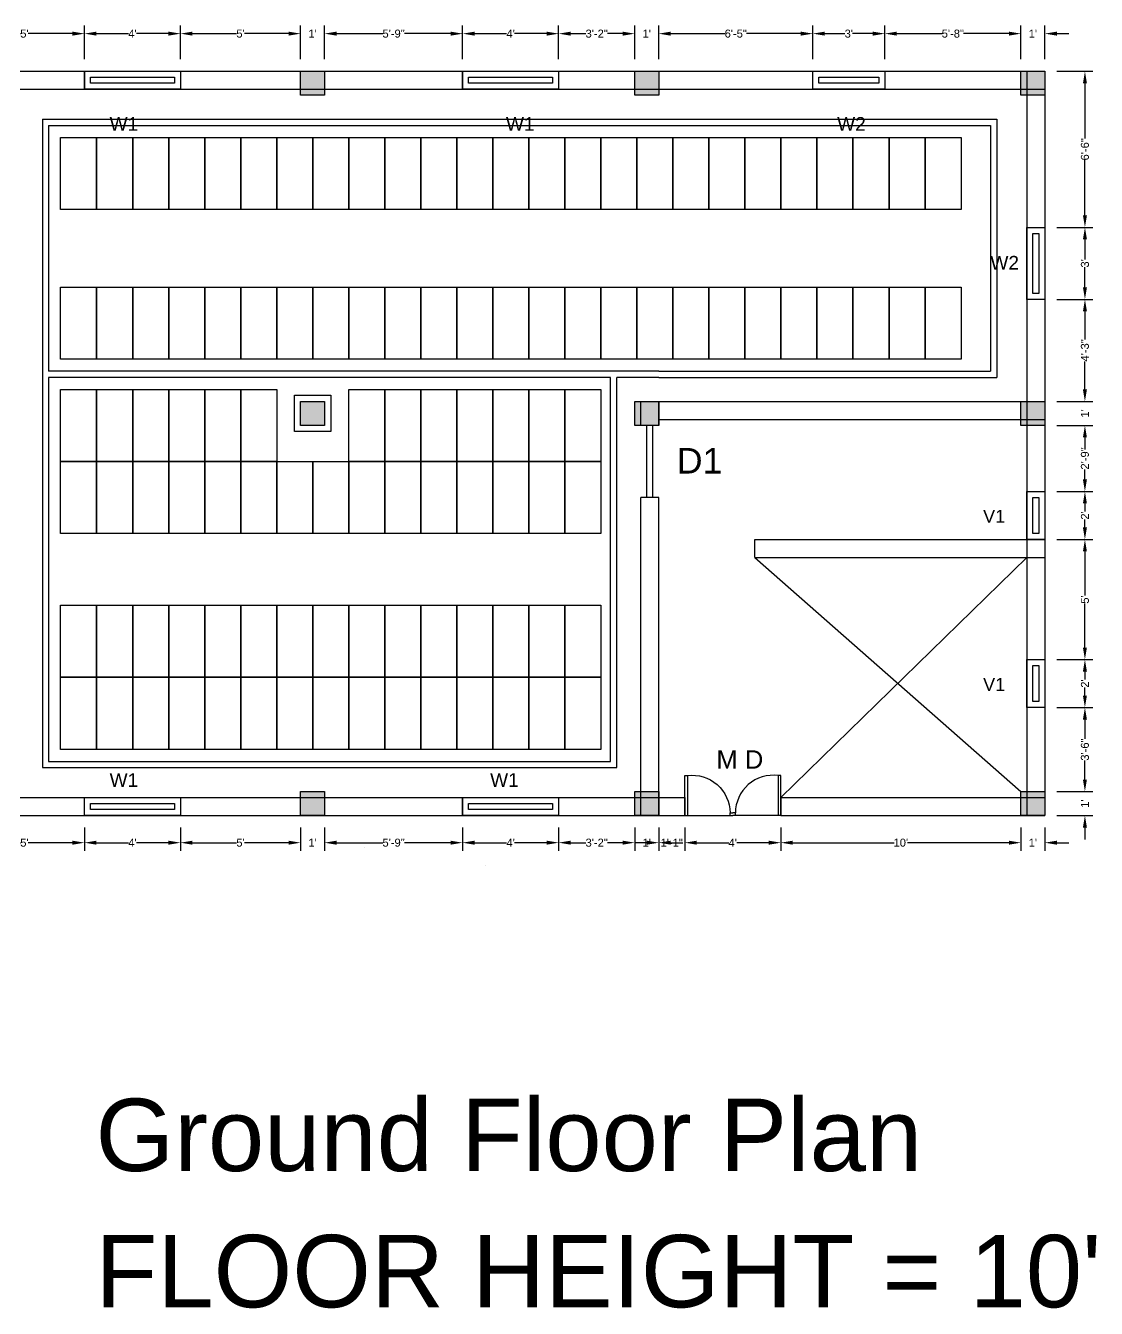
# Model space of a CAD drawing. Header units: millimetres. Extents: x -5757 to 4071, y -90348 to 1709.
# Drawn here: x -948 to -413, y -671 to -30 of the extents above; entities that cross this region are included whole.
import ezdxf

# ---------------------------------------------------------------- set-up
doc = ezdxf.new("R2010")
doc.units = ezdxf.units.MM
doc.header["$MEASUREMENT"] = 0
doc.styles.get("Standard").update_dxf_attribs({"font": 'arial.ttf'})
doc.dimstyles.get("Standard").update_dxf_attribs({"dimtxt": 4, "dimasz": 6, "dimexe": 4, "dimexo": 6, "dimgap": 0.09, "dimtad": 0, "dimdec": 4, "dimzin": 0, "dimdsep": 46, "dimlunit": 4, "dimtxsty": 'Standard', "dimcen": 0, "dimclrd": 1, "dimclre": 1, "dimadec": 0, "dimazin": 0, "dimtfac": 1, "dimtdec": 4, "dimtix": 1, "dimtofl": 0, "dimtmove": 2, "dimatfit": 3, "dimfxl": 1, "dimtolj": 1, "dimtzin": 0, "dimarcsym": 1})

# ---------------------------------------------------------------- blocks, each defined once
blk = doc.blocks.new('*D33')
at = {"color": 1, "lineweight": -2, "transparency": 16777216}
for p, q in [((-432.61, -52.51), (-414.59, -52.51)), ((-418.59, -58.51), (-418.59, -86.09)), ((-418.59, -124.51), (-418.59, -96.92)), ((-432.61, -130.51), (-414.59, -130.51))]:
    blk.add_line(p, q, dxfattribs=at)
at = {"color": 1, "transparency": 16777216}
for points in [[(-419.59, -58.51), (-417.59, -58.51), (-418.59, -52.51)], [(-419.59, -124.51), (-417.59, -124.51), (-418.59, -130.51)]]:
    blk.add_solid(points, dxfattribs=at)
at = {"layer": 'Defpoints', "color": 0, "transparency": 16777216}
for p in [(-438.61, -52.51), (-438.61, -130.51), (-418.59, -130.51)]:
    blk.add_point(p, dxfattribs=at)
at = {"color": 0, "transparency": 16777216, "insert": (-418.59, -91.51), "char_height": 4, "attachment_point": 5, "rotation": 90}
blk.add_mtext('\\A1;6\'-6"', dxfattribs=at)
blk = doc.blocks.new('*D34')
at = {"color": 1, "lineweight": -2, "transparency": 16777216}
for p, q in [((-432.61, -130.51), (-414.59, -130.51)), ((-418.59, -136.51), (-418.59, -146.58)), ((-418.59, -160.51), (-418.59, -150.44)), ((-432.61, -166.51), (-414.59, -166.51))]:
    blk.add_line(p, q, dxfattribs=at)
at = {"color": 1, "transparency": 16777216}
for points in [[(-419.59, -136.51), (-417.59, -136.51), (-418.59, -130.51)], [(-419.59, -160.51), (-417.59, -160.51), (-418.59, -166.51)]]:
    blk.add_solid(points, dxfattribs=at)
at = {"layer": 'Defpoints', "color": 0, "transparency": 16777216}
for p in [(-438.61, -130.51), (-438.61, -166.51), (-418.59, -166.51)]:
    blk.add_point(p, dxfattribs=at)
at = {"color": 0, "transparency": 16777216, "insert": (-418.59, -148.51), "char_height": 4, "attachment_point": 5, "rotation": 90}
blk.add_mtext("\\A1;3'", dxfattribs=at)
blk = doc.blocks.new('*D35')
at = {"color": 1, "lineweight": -2, "transparency": 16777216}
for p, q in [((-432.61, -166.51), (-414.59, -166.51)), ((-418.59, -172.51), (-418.59, -186.52)), ((-418.59, -211.51), (-418.59, -197.49)), ((-432.61, -217.51), (-414.59, -217.51))]:
    blk.add_line(p, q, dxfattribs=at)
at = {"color": 1, "transparency": 16777216}
for points in [[(-419.59, -172.51), (-417.59, -172.51), (-418.59, -166.51)], [(-419.59, -211.51), (-417.59, -211.51), (-418.59, -217.51)]]:
    blk.add_solid(points, dxfattribs=at)
at = {"layer": 'Defpoints', "color": 0, "transparency": 16777216}
for p in [(-438.61, -166.51), (-438.61, -217.51), (-418.59, -217.51)]:
    blk.add_point(p, dxfattribs=at)
at = {"color": 0, "transparency": 16777216, "insert": (-418.59, -192.01), "char_height": 4, "attachment_point": 5, "rotation": 90}
blk.add_mtext('\\A1;4\'-3"', dxfattribs=at)
blk = doc.blocks.new('*D36')
at = {"color": 1, "lineweight": -2, "transparency": 16777216}
for p, q in [((-418.59, -211.51), (-418.59, -205.51)), ((-432.61, -217.51), (-414.59, -217.51)), ((-432.61, -229.51), (-414.59, -229.51)), ((-418.59, -235.51), (-418.59, -241.51))]:
    blk.add_line(p, q, dxfattribs=at)
at = {"color": 1, "transparency": 16777216}
for points in [[(-419.59, -211.51), (-417.59, -211.51), (-418.59, -217.51)], [(-419.59, -235.51), (-417.59, -235.51), (-418.59, -229.51)]]:
    blk.add_solid(points, dxfattribs=at)
at = {"layer": 'Defpoints', "color": 0, "transparency": 16777216}
for p in [(-438.61, -217.51), (-438.61, -229.51), (-418.59, -229.51)]:
    blk.add_point(p, dxfattribs=at)
at = {"color": 0, "transparency": 16777216, "insert": (-418.59, -223.51), "char_height": 4, "attachment_point": 5, "rotation": 90}
blk.add_mtext("\\A1;1'", dxfattribs=at)
blk = doc.blocks.new('*D37')
at = {"color": 1, "lineweight": -2, "transparency": 16777216}
for p, q in [((-432.61, -229.51), (-414.59, -229.51)), ((-418.59, -235.51), (-418.59, -240.57)), ((-418.59, -256.51), (-418.59, -251.45)), ((-432.61, -262.51), (-414.59, -262.51))]:
    blk.add_line(p, q, dxfattribs=at)
at = {"color": 1, "transparency": 16777216}
for points in [[(-419.59, -235.51), (-417.59, -235.51), (-418.59, -229.51)], [(-419.59, -256.51), (-417.59, -256.51), (-418.59, -262.51)]]:
    blk.add_solid(points, dxfattribs=at)
at = {"layer": 'Defpoints', "color": 0, "transparency": 16777216}
for p in [(-438.61, -229.51), (-438.61, -262.51), (-418.59, -262.51)]:
    blk.add_point(p, dxfattribs=at)
at = {"color": 0, "transparency": 16777216, "insert": (-418.59, -246.01), "char_height": 4, "attachment_point": 5, "rotation": 90}
blk.add_mtext('\\A1;2\'-9"', dxfattribs=at)
blk = doc.blocks.new('*D38')
at = {"color": 1, "lineweight": -2, "transparency": 16777216}
for p, q in [((-432.61, -262.51), (-414.59, -262.51)), ((-418.59, -268.51), (-418.59, -272.54)), ((-418.59, -280.51), (-418.59, -276.47)), ((-432.61, -286.51), (-414.59, -286.51))]:
    blk.add_line(p, q, dxfattribs=at)
at = {"color": 1, "transparency": 16777216}
for points in [[(-419.59, -268.51), (-417.59, -268.51), (-418.59, -262.51)], [(-419.59, -280.51), (-417.59, -280.51), (-418.59, -286.51)]]:
    blk.add_solid(points, dxfattribs=at)
at = {"layer": 'Defpoints', "color": 0, "transparency": 16777216}
for p in [(-438.61, -262.51), (-438.61, -286.51), (-418.59, -286.51)]:
    blk.add_point(p, dxfattribs=at)
at = {"color": 0, "transparency": 16777216, "insert": (-418.59, -274.51), "char_height": 4, "attachment_point": 5, "rotation": 90}
blk.add_mtext("\\A1;2'", dxfattribs=at)
blk = doc.blocks.new('*D39')
at = {"color": 1, "lineweight": -2, "transparency": 16777216}
for p, q in [((-432.61, -286.51), (-414.59, -286.51)), ((-418.59, -292.51), (-418.59, -314.58)), ((-418.59, -340.51), (-418.59, -318.44)), ((-432.61, -346.51), (-414.59, -346.51))]:
    blk.add_line(p, q, dxfattribs=at)
at = {"color": 1, "transparency": 16777216}
for points in [[(-419.59, -292.51), (-417.59, -292.51), (-418.59, -286.51)], [(-419.59, -340.51), (-417.59, -340.51), (-418.59, -346.51)]]:
    blk.add_solid(points, dxfattribs=at)
at = {"layer": 'Defpoints', "color": 0, "transparency": 16777216}
for p in [(-438.61, -286.51), (-438.61, -346.51), (-418.59, -346.51)]:
    blk.add_point(p, dxfattribs=at)
at = {"color": 0, "transparency": 16777216, "insert": (-418.59, -316.51), "char_height": 4, "attachment_point": 5, "rotation": 90}
blk.add_mtext("\\A1;5'", dxfattribs=at)
blk = doc.blocks.new('*D40')
at = {"color": 1, "lineweight": -2, "transparency": 16777216}
for p, q in [((-432.61, -346.51), (-414.59, -346.51)), ((-418.59, -352.51), (-418.59, -356.54)), ((-418.59, -364.51), (-418.59, -360.47)), ((-432.61, -370.51), (-414.59, -370.51))]:
    blk.add_line(p, q, dxfattribs=at)
at = {"color": 1, "transparency": 16777216}
for points in [[(-419.59, -352.51), (-417.59, -352.51), (-418.59, -346.51)], [(-419.59, -364.51), (-417.59, -364.51), (-418.59, -370.51)]]:
    blk.add_solid(points, dxfattribs=at)
at = {"layer": 'Defpoints', "color": 0, "transparency": 16777216}
for p in [(-438.61, -346.51), (-438.61, -370.51), (-418.59, -370.51)]:
    blk.add_point(p, dxfattribs=at)
at = {"color": 0, "transparency": 16777216, "insert": (-418.59, -358.51), "char_height": 4, "attachment_point": 5, "rotation": 90}
blk.add_mtext("\\A1;2'", dxfattribs=at)
blk = doc.blocks.new('*D41')
at = {"color": 1, "lineweight": -2, "transparency": 16777216}
for p, q in [((-432.61, -370.51), (-414.59, -370.51)), ((-418.59, -376.51), (-418.59, -386.1)), ((-418.59, -406.51), (-418.59, -396.91)), ((-432.61, -412.51), (-414.59, -412.51))]:
    blk.add_line(p, q, dxfattribs=at)
at = {"color": 1, "transparency": 16777216}
for points in [[(-419.59, -376.51), (-417.59, -376.51), (-418.59, -370.51)], [(-419.59, -406.51), (-417.59, -406.51), (-418.59, -412.51)]]:
    blk.add_solid(points, dxfattribs=at)
at = {"layer": 'Defpoints', "color": 0, "transparency": 16777216}
for p in [(-438.61, -370.51), (-438.61, -412.51), (-418.59, -412.51)]:
    blk.add_point(p, dxfattribs=at)
at = {"color": 0, "transparency": 16777216, "insert": (-418.59, -391.51), "char_height": 4, "attachment_point": 5, "rotation": 90}
blk.add_mtext('\\A1;3\'-6"', dxfattribs=at)
blk = doc.blocks.new('*D42')
at = {"color": 1, "lineweight": -2, "transparency": 16777216}
for p, q in [((-418.59, -406.51), (-418.59, -400.51)), ((-432.61, -412.51), (-414.59, -412.51)), ((-432.61, -424.51), (-414.59, -424.51)), ((-418.59, -430.51), (-418.59, -436.51))]:
    blk.add_line(p, q, dxfattribs=at)
at = {"color": 1, "transparency": 16777216}
for points in [[(-419.59, -406.51), (-417.59, -406.51), (-418.59, -412.51)], [(-419.59, -430.51), (-417.59, -430.51), (-418.59, -424.51)]]:
    blk.add_solid(points, dxfattribs=at)
at = {"layer": 'Defpoints', "color": 0, "transparency": 16777216}
for p in [(-438.61, -412.51), (-438.61, -424.51), (-418.59, -424.51)]:
    blk.add_point(p, dxfattribs=at)
at = {"color": 0, "transparency": 16777216, "insert": (-418.59, -418.51), "char_height": 4, "attachment_point": 5, "rotation": 90}
blk.add_mtext("\\A1;1'", dxfattribs=at)
blk = doc.blocks.new('*D44')
at = {"color": 1, "lineweight": -2, "transparency": 16777216}
for p, q in [((-978.61, -430.51), (-978.61, -442.06)), ((-918.61, -430.51), (-918.61, -442.06)), ((-972.61, -438.06), (-950.54, -438.06)), ((-924.61, -438.06), (-946.68, -438.06))]:
    blk.add_line(p, q, dxfattribs=at)
at = {"color": 1, "transparency": 16777216}
for points in [[(-972.61, -437.06), (-972.61, -439.06), (-978.61, -438.06)], [(-924.61, -437.06), (-924.61, -439.06), (-918.61, -438.06)]]:
    blk.add_solid(points, dxfattribs=at)
at = {"layer": 'Defpoints', "color": 0, "transparency": 16777216}
for p in [(-978.61, -424.51), (-918.61, -424.51), (-918.61, -438.06)]:
    blk.add_point(p, dxfattribs=at)
at = {"color": 0, "transparency": 16777216, "insert": (-948.61, -438.06), "char_height": 4, "attachment_point": 5}
blk.add_mtext("\\A1;5'", dxfattribs=at)
blk = doc.blocks.new('*D45')
at = {"color": 1, "lineweight": -2, "transparency": 16777216}
for p, q in [((-918.61, -430.51), (-918.61, -442.06)), ((-870.61, -430.51), (-870.61, -442.06)), ((-912.61, -438.06), (-896.62, -438.06)), ((-876.61, -438.06), (-892.6, -438.06))]:
    blk.add_line(p, q, dxfattribs=at)
at = {"color": 1, "transparency": 16777216}
for points in [[(-912.61, -437.06), (-912.61, -439.06), (-918.61, -438.06)], [(-876.61, -437.06), (-876.61, -439.06), (-870.61, -438.06)]]:
    blk.add_solid(points, dxfattribs=at)
at = {"layer": 'Defpoints', "color": 0, "transparency": 16777216}
for p in [(-918.61, -424.51), (-870.61, -424.51), (-870.61, -438.06)]:
    blk.add_point(p, dxfattribs=at)
at = {"color": 0, "transparency": 16777216, "insert": (-894.61, -438.06), "char_height": 4, "attachment_point": 5}
blk.add_mtext("\\A1;4'", dxfattribs=at)
blk = doc.blocks.new('*D46')
at = {"color": 1, "lineweight": -2, "transparency": 16777216}
for p, q in [((-870.61, -430.51), (-870.61, -442.06)), ((-810.61, -430.51), (-810.61, -442.06)), ((-864.61, -438.06), (-842.54, -438.06)), ((-816.61, -438.06), (-838.68, -438.06))]:
    blk.add_line(p, q, dxfattribs=at)
at = {"color": 1, "transparency": 16777216}
for points in [[(-864.61, -437.06), (-864.61, -439.06), (-870.61, -438.06)], [(-816.61, -437.06), (-816.61, -439.06), (-810.61, -438.06)]]:
    blk.add_solid(points, dxfattribs=at)
at = {"layer": 'Defpoints', "color": 0, "transparency": 16777216}
for p in [(-870.61, -424.51), (-810.61, -424.51), (-810.61, -438.06)]:
    blk.add_point(p, dxfattribs=at)
at = {"color": 0, "transparency": 16777216, "insert": (-840.61, -438.06), "char_height": 4, "attachment_point": 5}
blk.add_mtext("\\A1;5'", dxfattribs=at)
blk = doc.blocks.new('*D47')
at = {"color": 1, "lineweight": -2, "transparency": 16777216}
for p, q in [((-810.61, -430.51), (-810.61, -442.06)), ((-798.61, -430.51), (-798.61, -442.06)), ((-816.61, -438.06), (-822.61, -438.06)), ((-792.61, -438.06), (-786.61, -438.06))]:
    blk.add_line(p, q, dxfattribs=at)
at = {"color": 1, "transparency": 16777216}
for points in [[(-816.61, -437.06), (-816.61, -439.06), (-810.61, -438.06)], [(-792.61, -437.06), (-792.61, -439.06), (-798.61, -438.06)]]:
    blk.add_solid(points, dxfattribs=at)
at = {"layer": 'Defpoints', "color": 0, "transparency": 16777216}
for p in [(-810.61, -424.51), (-798.61, -424.51), (-798.61, -438.06)]:
    blk.add_point(p, dxfattribs=at)
at = {"color": 0, "transparency": 16777216, "insert": (-804.61, -438.06), "char_height": 4, "attachment_point": 5}
blk.add_mtext("\\A1;1'", dxfattribs=at)
blk = doc.blocks.new('*D48')
at = {"color": 1, "lineweight": -2, "transparency": 16777216}
for p, q in [((-798.61, -430.51), (-798.61, -442.06)), ((-729.61, -430.51), (-729.61, -442.06)), ((-792.61, -438.06), (-769.51, -438.06)), ((-735.61, -438.06), (-758.7, -438.06))]:
    blk.add_line(p, q, dxfattribs=at)
at = {"color": 1, "transparency": 16777216}
for points in [[(-792.61, -437.06), (-792.61, -439.06), (-798.61, -438.06)], [(-735.61, -437.06), (-735.61, -439.06), (-729.61, -438.06)]]:
    blk.add_solid(points, dxfattribs=at)
at = {"layer": 'Defpoints', "color": 0, "transparency": 16777216}
for p in [(-798.61, -424.51), (-729.61, -424.51), (-729.61, -438.06)]:
    blk.add_point(p, dxfattribs=at)
at = {"color": 0, "transparency": 16777216, "insert": (-764.11, -438.06), "char_height": 4, "attachment_point": 5}
blk.add_mtext('\\A1;5\'-9"', dxfattribs=at)
blk = doc.blocks.new('*D49')
at = {"color": 1, "lineweight": -2, "transparency": 16777216}
for p, q in [((-729.61, -430.51), (-729.61, -442.06)), ((-681.61, -430.51), (-681.61, -442.06)), ((-723.61, -438.06), (-707.62, -438.06)), ((-687.61, -438.06), (-703.6, -438.06))]:
    blk.add_line(p, q, dxfattribs=at)
at = {"color": 1, "transparency": 16777216}
for points in [[(-723.61, -437.06), (-723.61, -439.06), (-729.61, -438.06)], [(-687.61, -437.06), (-687.61, -439.06), (-681.61, -438.06)]]:
    blk.add_solid(points, dxfattribs=at)
at = {"layer": 'Defpoints', "color": 0, "transparency": 16777216}
for p in [(-729.61, -424.51), (-681.61, -424.51), (-681.61, -438.06)]:
    blk.add_point(p, dxfattribs=at)
at = {"color": 0, "transparency": 16777216, "insert": (-705.61, -438.06), "char_height": 4, "attachment_point": 5}
blk.add_mtext("\\A1;4'", dxfattribs=at)
blk = doc.blocks.new('*D50')
at = {"color": 1, "lineweight": -2, "transparency": 16777216}
for p, q in [((-681.61, -430.51), (-681.61, -442.06)), ((-643.61, -430.51), (-643.61, -442.06)), ((-675.61, -438.06), (-668.01, -438.06)), ((-649.61, -438.06), (-657.2, -438.06))]:
    blk.add_line(p, q, dxfattribs=at)
at = {"color": 1, "transparency": 16777216}
for points in [[(-675.61, -437.06), (-675.61, -439.06), (-681.61, -438.06)], [(-649.61, -437.06), (-649.61, -439.06), (-643.61, -438.06)]]:
    blk.add_solid(points, dxfattribs=at)
at = {"layer": 'Defpoints', "color": 0, "transparency": 16777216}
for p in [(-681.61, -424.51), (-643.61, -424.51), (-643.61, -438.06)]:
    blk.add_point(p, dxfattribs=at)
at = {"color": 0, "transparency": 16777216, "insert": (-662.61, -438.06), "char_height": 4, "attachment_point": 5}
blk.add_mtext('\\A1;3\'-2"', dxfattribs=at)
blk = doc.blocks.new('*D51')
at = {"color": 1, "lineweight": -2, "transparency": 16777216}
for p, q in [((-643.61, -430.51), (-643.61, -442.06)), ((-631.61, -430.51), (-631.61, -442.06)), ((-649.61, -438.06), (-655.61, -438.06)), ((-625.61, -438.06), (-619.61, -438.06))]:
    blk.add_line(p, q, dxfattribs=at)
at = {"color": 1, "transparency": 16777216}
for points in [[(-649.61, -437.06), (-649.61, -439.06), (-643.61, -438.06)], [(-625.61, -437.06), (-625.61, -439.06), (-631.61, -438.06)]]:
    blk.add_solid(points, dxfattribs=at)
at = {"layer": 'Defpoints', "color": 0, "transparency": 16777216}
for p in [(-643.61, -424.51), (-631.61, -424.51), (-631.61, -438.06)]:
    blk.add_point(p, dxfattribs=at)
at = {"color": 0, "transparency": 16777216, "insert": (-637.61, -438.06), "char_height": 4, "attachment_point": 5}
blk.add_mtext("\\A1;1'", dxfattribs=at)
blk = doc.blocks.new('*D52')
at = {"color": 1, "lineweight": -2, "transparency": 16777216}
for p, q in [((-631.61, -430.51), (-631.61, -442.06)), ((-618.61, -430.51), (-618.61, -442.06)), ((-637.61, -438.06), (-643.61, -438.06)), ((-612.61, -438.06), (-606.61, -438.06))]:
    blk.add_line(p, q, dxfattribs=at)
at = {"color": 1, "transparency": 16777216}
for points in [[(-637.61, -437.06), (-637.61, -439.06), (-631.61, -438.06)], [(-612.61, -437.06), (-612.61, -439.06), (-618.61, -438.06)]]:
    blk.add_solid(points, dxfattribs=at)
at = {"layer": 'Defpoints', "color": 0, "transparency": 16777216}
for p in [(-631.61, -424.51), (-618.61, -424.51), (-618.61, -438.06)]:
    blk.add_point(p, dxfattribs=at)
at = {"color": 0, "transparency": 16777216, "insert": (-625.11, -438.06), "char_height": 4, "attachment_point": 5}
blk.add_mtext('\\A1;1\'-1"', dxfattribs=at)
blk = doc.blocks.new('*D53')
at = {"color": 1, "lineweight": -2, "transparency": 16777216}
for p, q in [((-618.61, -430.51), (-618.61, -442.06)), ((-570.61, -430.51), (-570.61, -442.06)), ((-612.61, -438.06), (-596.62, -438.06)), ((-576.61, -438.06), (-592.6, -438.06))]:
    blk.add_line(p, q, dxfattribs=at)
at = {"color": 1, "transparency": 16777216}
for points in [[(-612.61, -437.06), (-612.61, -439.06), (-618.61, -438.06)], [(-576.61, -437.06), (-576.61, -439.06), (-570.61, -438.06)]]:
    blk.add_solid(points, dxfattribs=at)
at = {"layer": 'Defpoints', "color": 0, "transparency": 16777216}
for p in [(-618.61, -424.51), (-570.61, -424.51), (-570.61, -438.06)]:
    blk.add_point(p, dxfattribs=at)
at = {"color": 0, "transparency": 16777216, "insert": (-594.61, -438.06), "char_height": 4, "attachment_point": 5}
blk.add_mtext("\\A1;4'", dxfattribs=at)
blk = doc.blocks.new('*D54')
at = {"color": 1, "lineweight": -2, "transparency": 16777216}
for p, q in [((-570.61, -430.51), (-570.61, -442.06)), ((-450.61, -430.51), (-450.61, -442.06)), ((-564.61, -438.06), (-513.9, -438.06)), ((-456.61, -438.06), (-507.31, -438.06))]:
    blk.add_line(p, q, dxfattribs=at)
at = {"color": 1, "transparency": 16777216}
for points in [[(-564.61, -437.06), (-564.61, -439.06), (-570.61, -438.06)], [(-456.61, -437.06), (-456.61, -439.06), (-450.61, -438.06)]]:
    blk.add_solid(points, dxfattribs=at)
at = {"layer": 'Defpoints', "color": 0, "transparency": 16777216}
for p in [(-570.61, -424.51), (-450.61, -424.51), (-450.61, -438.06)]:
    blk.add_point(p, dxfattribs=at)
at = {"color": 0, "transparency": 16777216, "insert": (-510.61, -438.06), "char_height": 4, "attachment_point": 5}
blk.add_mtext("\\A1;10'", dxfattribs=at)
blk = doc.blocks.new('*D55')
at = {"color": 1, "lineweight": -2, "transparency": 16777216}
for p, q in [((-450.61, -430.51), (-450.61, -442.06)), ((-438.61, -430.51), (-438.61, -442.06)), ((-456.61, -438.06), (-462.61, -438.06)), ((-432.61, -438.06), (-426.61, -438.06))]:
    blk.add_line(p, q, dxfattribs=at)
at = {"color": 1, "transparency": 16777216}
for points in [[(-456.61, -437.06), (-456.61, -439.06), (-450.61, -438.06)], [(-432.61, -437.06), (-432.61, -439.06), (-438.61, -438.06)]]:
    blk.add_solid(points, dxfattribs=at)
at = {"layer": 'Defpoints', "color": 0, "transparency": 16777216}
for p in [(-450.61, -424.51), (-438.61, -424.51), (-438.61, -438.06)]:
    blk.add_point(p, dxfattribs=at)
at = {"color": 0, "transparency": 16777216, "insert": (-444.61, -438.06), "char_height": 4, "attachment_point": 5}
blk.add_mtext("\\A1;1'", dxfattribs=at)
blk = doc.blocks.new('*D57')
at = {"color": 1, "lineweight": -2, "transparency": 16777216}
for p, q in [((-978.61, -46.51), (-978.61, -29.69)), ((-918.61, -46.51), (-918.61, -29.69)), ((-972.61, -33.69), (-950.54, -33.69)), ((-924.61, -33.69), (-946.68, -33.69))]:
    blk.add_line(p, q, dxfattribs=at)
at = {"color": 1, "transparency": 16777216}
for points in [[(-972.61, -32.69), (-972.61, -34.69), (-978.61, -33.69)], [(-924.61, -32.69), (-924.61, -34.69), (-918.61, -33.69)]]:
    blk.add_solid(points, dxfattribs=at)
at = {"layer": 'Defpoints', "color": 0, "transparency": 16777216}
for p in [(-918.61, -33.69), (-978.61, -52.51), (-918.61, -52.51)]:
    blk.add_point(p, dxfattribs=at)
at = {"color": 0, "transparency": 16777216, "insert": (-948.61, -33.69), "char_height": 4, "attachment_point": 5}
blk.add_mtext("\\A1;5'", dxfattribs=at)
blk = doc.blocks.new('*D58')
at = {"color": 1, "lineweight": -2, "transparency": 16777216}
for p, q in [((-918.61, -46.51), (-918.61, -29.69)), ((-870.61, -46.51), (-870.61, -29.69)), ((-912.61, -33.69), (-896.62, -33.69)), ((-876.61, -33.69), (-892.6, -33.69))]:
    blk.add_line(p, q, dxfattribs=at)
at = {"color": 1, "transparency": 16777216}
for points in [[(-912.61, -32.69), (-912.61, -34.69), (-918.61, -33.69)], [(-876.61, -32.69), (-876.61, -34.69), (-870.61, -33.69)]]:
    blk.add_solid(points, dxfattribs=at)
at = {"layer": 'Defpoints', "color": 0, "transparency": 16777216}
for p in [(-870.61, -33.69), (-918.61, -52.51), (-870.61, -52.51)]:
    blk.add_point(p, dxfattribs=at)
at = {"color": 0, "transparency": 16777216, "insert": (-894.61, -33.69), "char_height": 4, "attachment_point": 5}
blk.add_mtext("\\A1;4'", dxfattribs=at)
blk = doc.blocks.new('*D59')
at = {"color": 1, "lineweight": -2, "transparency": 16777216}
for p, q in [((-870.61, -46.51), (-870.61, -29.69)), ((-810.61, -46.51), (-810.61, -29.69)), ((-864.61, -33.69), (-842.54, -33.69)), ((-816.61, -33.69), (-838.68, -33.69))]:
    blk.add_line(p, q, dxfattribs=at)
at = {"color": 1, "transparency": 16777216}
for points in [[(-864.61, -32.69), (-864.61, -34.69), (-870.61, -33.69)], [(-816.61, -32.69), (-816.61, -34.69), (-810.61, -33.69)]]:
    blk.add_solid(points, dxfattribs=at)
at = {"layer": 'Defpoints', "color": 0, "transparency": 16777216}
for p in [(-810.61, -33.69), (-870.61, -52.51), (-810.61, -52.51)]:
    blk.add_point(p, dxfattribs=at)
at = {"color": 0, "transparency": 16777216, "insert": (-840.61, -33.69), "char_height": 4, "attachment_point": 5}
blk.add_mtext("\\A1;5'", dxfattribs=at)
blk = doc.blocks.new('*D60')
at = {"color": 1, "lineweight": -2, "transparency": 16777216}
for p, q in [((-810.61, -46.51), (-810.61, -29.69)), ((-798.61, -46.51), (-798.61, -29.69)), ((-816.61, -33.69), (-822.61, -33.69)), ((-792.61, -33.69), (-786.61, -33.69))]:
    blk.add_line(p, q, dxfattribs=at)
at = {"color": 1, "transparency": 16777216}
for points in [[(-816.61, -32.69), (-816.61, -34.69), (-810.61, -33.69)], [(-792.61, -32.69), (-792.61, -34.69), (-798.61, -33.69)]]:
    blk.add_solid(points, dxfattribs=at)
at = {"layer": 'Defpoints', "color": 0, "transparency": 16777216}
for p in [(-798.61, -33.69), (-810.61, -52.51), (-798.61, -52.51)]:
    blk.add_point(p, dxfattribs=at)
at = {"color": 0, "transparency": 16777216, "insert": (-804.61, -33.69), "char_height": 4, "attachment_point": 5}
blk.add_mtext("\\A1;1'", dxfattribs=at)
blk = doc.blocks.new('*D61')
at = {"color": 1, "lineweight": -2, "transparency": 16777216}
for p, q in [((-798.61, -46.51), (-798.61, -29.69)), ((-729.61, -46.51), (-729.61, -29.69)), ((-792.61, -33.69), (-769.51, -33.69)), ((-735.61, -33.69), (-758.7, -33.69))]:
    blk.add_line(p, q, dxfattribs=at)
at = {"color": 1, "transparency": 16777216}
for points in [[(-792.61, -32.69), (-792.61, -34.69), (-798.61, -33.69)], [(-735.61, -32.69), (-735.61, -34.69), (-729.61, -33.69)]]:
    blk.add_solid(points, dxfattribs=at)
at = {"layer": 'Defpoints', "color": 0, "transparency": 16777216}
for p in [(-729.61, -33.69), (-798.61, -52.51), (-729.61, -52.51)]:
    blk.add_point(p, dxfattribs=at)
at = {"color": 0, "transparency": 16777216, "insert": (-764.11, -33.69), "char_height": 4, "attachment_point": 5}
blk.add_mtext('\\A1;5\'-9"', dxfattribs=at)
blk = doc.blocks.new('*D62')
at = {"color": 1, "lineweight": -2, "transparency": 16777216}
for p, q in [((-729.61, -46.51), (-729.61, -29.69)), ((-681.61, -46.51), (-681.61, -29.69)), ((-723.61, -33.69), (-707.62, -33.69)), ((-687.61, -33.69), (-703.6, -33.69))]:
    blk.add_line(p, q, dxfattribs=at)
at = {"color": 1, "transparency": 16777216}
for points in [[(-723.61, -32.69), (-723.61, -34.69), (-729.61, -33.69)], [(-687.61, -32.69), (-687.61, -34.69), (-681.61, -33.69)]]:
    blk.add_solid(points, dxfattribs=at)
at = {"layer": 'Defpoints', "color": 0, "transparency": 16777216}
for p in [(-681.61, -33.69), (-729.61, -52.51), (-681.61, -52.51)]:
    blk.add_point(p, dxfattribs=at)
at = {"color": 0, "transparency": 16777216, "insert": (-705.61, -33.69), "char_height": 4, "attachment_point": 5}
blk.add_mtext("\\A1;4'", dxfattribs=at)
blk = doc.blocks.new('*D63')
at = {"color": 1, "lineweight": -2, "transparency": 16777216}
for p, q in [((-681.61, -46.51), (-681.61, -29.69)), ((-643.61, -46.51), (-643.61, -29.69)), ((-675.61, -33.69), (-668.01, -33.69)), ((-649.61, -33.69), (-657.2, -33.69))]:
    blk.add_line(p, q, dxfattribs=at)
at = {"color": 1, "transparency": 16777216}
for points in [[(-675.61, -32.69), (-675.61, -34.69), (-681.61, -33.69)], [(-649.61, -32.69), (-649.61, -34.69), (-643.61, -33.69)]]:
    blk.add_solid(points, dxfattribs=at)
at = {"layer": 'Defpoints', "color": 0, "transparency": 16777216}
for p in [(-643.61, -33.69), (-681.61, -52.51), (-643.61, -52.51)]:
    blk.add_point(p, dxfattribs=at)
at = {"color": 0, "transparency": 16777216, "insert": (-662.61, -33.69), "char_height": 4, "attachment_point": 5}
blk.add_mtext('\\A1;3\'-2"', dxfattribs=at)
blk = doc.blocks.new('*D64')
at = {"color": 1, "lineweight": -2, "transparency": 16777216}
for p, q in [((-643.61, -46.51), (-643.61, -29.69)), ((-631.61, -46.51), (-631.61, -29.69)), ((-649.61, -33.69), (-655.61, -33.69)), ((-625.61, -33.69), (-619.61, -33.69))]:
    blk.add_line(p, q, dxfattribs=at)
at = {"color": 1, "transparency": 16777216}
for points in [[(-649.61, -32.69), (-649.61, -34.69), (-643.61, -33.69)], [(-625.61, -32.69), (-625.61, -34.69), (-631.61, -33.69)]]:
    blk.add_solid(points, dxfattribs=at)
at = {"layer": 'Defpoints', "color": 0, "transparency": 16777216}
for p in [(-631.61, -33.69), (-643.61, -52.51), (-631.61, -52.51)]:
    blk.add_point(p, dxfattribs=at)
at = {"color": 0, "transparency": 16777216, "insert": (-637.61, -33.69), "char_height": 4, "attachment_point": 5}
blk.add_mtext("\\A1;1'", dxfattribs=at)
blk = doc.blocks.new('*D65')
at = {"color": 1, "lineweight": -2, "transparency": 16777216}
for p, q in [((-631.61, -46.51), (-631.61, -29.69)), ((-554.61, -46.51), (-554.61, -29.69)), ((-625.61, -33.69), (-598.53, -33.69)), ((-560.61, -33.69), (-587.69, -33.69))]:
    blk.add_line(p, q, dxfattribs=at)
at = {"color": 1, "transparency": 16777216}
for points in [[(-625.61, -32.69), (-625.61, -34.69), (-631.61, -33.69)], [(-560.61, -32.69), (-560.61, -34.69), (-554.61, -33.69)]]:
    blk.add_solid(points, dxfattribs=at)
at = {"layer": 'Defpoints', "color": 0, "transparency": 16777216}
for p in [(-554.61, -33.69), (-631.61, -52.51), (-554.61, -52.51)]:
    blk.add_point(p, dxfattribs=at)
at = {"color": 0, "transparency": 16777216, "insert": (-593.11, -33.69), "char_height": 4, "attachment_point": 5}
blk.add_mtext('\\A1;6\'-5"', dxfattribs=at)
blk = doc.blocks.new('*D66')
at = {"color": 1, "lineweight": -2, "transparency": 16777216}
for p, q in [((-554.61, -46.51), (-554.61, -29.69)), ((-518.61, -46.51), (-518.61, -29.69)), ((-548.61, -33.69), (-538.54, -33.69)), ((-524.61, -33.69), (-534.68, -33.69))]:
    blk.add_line(p, q, dxfattribs=at)
at = {"color": 1, "transparency": 16777216}
for points in [[(-548.61, -32.69), (-548.61, -34.69), (-554.61, -33.69)], [(-524.61, -32.69), (-524.61, -34.69), (-518.61, -33.69)]]:
    blk.add_solid(points, dxfattribs=at)
at = {"layer": 'Defpoints', "color": 0, "transparency": 16777216}
for p in [(-518.61, -33.69), (-554.61, -52.51), (-518.61, -52.51)]:
    blk.add_point(p, dxfattribs=at)
at = {"color": 0, "transparency": 16777216, "insert": (-536.61, -33.69), "char_height": 4, "attachment_point": 5}
blk.add_mtext("\\A1;3'", dxfattribs=at)
blk = doc.blocks.new('*D67')
at = {"color": 1, "lineweight": -2, "transparency": 16777216}
for p, q in [((-518.61, -46.51), (-518.61, -29.69)), ((-450.61, -46.51), (-450.61, -29.69)), ((-512.61, -33.69), (-490.01, -33.69)), ((-456.61, -33.69), (-479.2, -33.69))]:
    blk.add_line(p, q, dxfattribs=at)
at = {"color": 1, "transparency": 16777216}
for points in [[(-512.61, -32.69), (-512.61, -34.69), (-518.61, -33.69)], [(-456.61, -32.69), (-456.61, -34.69), (-450.61, -33.69)]]:
    blk.add_solid(points, dxfattribs=at)
at = {"layer": 'Defpoints', "color": 0, "transparency": 16777216}
for p in [(-450.61, -33.69), (-518.61, -52.51), (-450.61, -52.51)]:
    blk.add_point(p, dxfattribs=at)
at = {"color": 0, "transparency": 16777216, "insert": (-484.61, -33.69), "char_height": 4, "attachment_point": 5}
blk.add_mtext('\\A1;5\'-8"', dxfattribs=at)
blk = doc.blocks.new('*D68')
at = {"color": 1, "lineweight": -2, "transparency": 16777216}
for p, q in [((-450.61, -46.51), (-450.61, -29.69)), ((-438.61, -46.51), (-438.61, -29.69)), ((-456.61, -33.69), (-462.61, -33.69)), ((-432.61, -33.69), (-426.61, -33.69))]:
    blk.add_line(p, q, dxfattribs=at)
at = {"color": 1, "transparency": 16777216}
for points in [[(-456.61, -32.69), (-456.61, -34.69), (-450.61, -33.69)], [(-432.61, -32.69), (-432.61, -34.69), (-438.61, -33.69)]]:
    blk.add_solid(points, dxfattribs=at)
at = {"layer": 'Defpoints', "color": 0, "transparency": 16777216}
for p in [(-438.61, -33.69), (-450.61, -52.51), (-438.61, -52.51)]:
    blk.add_point(p, dxfattribs=at)
at = {"color": 0, "transparency": 16777216, "insert": (-444.61, -33.69), "char_height": 4, "attachment_point": 5}
blk.add_mtext("\\A1;1'", dxfattribs=at)
blk = doc.blocks.new('door')
for p, q in [((365.48, -158.42), (335.48, -158.42)), ((335.48, -158.42), (335.48, -160.42)), ((335.48, -160.42), (365.48, -160.42)), ((365.48, -158.42), (365.48, -194.42)), ((365.48, -192.42), (363.48, -192.42)), ((363.48, -192.42), (363.48, -194.42))]:
    blk.add_line(p, q)
blk.add_arc((363.59, -164.07), 28.34, 172.58587, 269.78598)
blk = doc.blocks.new('*U23')
blk.add_lwpolyline([(9, -18), (-9, -18), (-9, 18), (9, 18)], close=True)
blk = doc.blocks.new('*U24')
at = {"color": 0, "linetype": 'ByBlock', "lineweight": -2, "transparency": 16777216}
for p in [(0, 0), (18, 0), (36, 0), (54, 0), (72, 0), (90, 0), (108, 0), (126, 0), (144, 0), (162, 0), (180, 0), (198, 0), (216, 0), (234, 0), (252, 0), (270, 0), (288, 0), (306, 0), (324, 0), (342, 0), (360, 0), (378, 0), (396, 0), (414, 0), (432, 0)]:
    blk.add_blockref('*U23', p, dxfattribs=at)
blk = doc.blocks.new('*U25')
blk.add_lwpolyline([(9, -18), (-9, -18), (-9, 18), (9, 18)], close=True)
blk = doc.blocks.new('*U26')
at = {"color": 0, "linetype": 'ByBlock', "lineweight": -2, "transparency": 16777216}
for p in [(0, 0), (18, 0), (36, 0), (54, 0), (72, 0), (90, 0), (108, 0), (126, 0), (144, 0), (162, 0), (180, 0), (198, 0), (216, 0), (234, 0), (252, 0), (270, 0), (288, 0), (306, 0), (324, 0), (342, 0), (360, 0), (378, 0), (396, 0), (414, 0), (432, 0)]:
    blk.add_blockref('*U25', p, dxfattribs=at)
blk = doc.blocks.new('*U27')
blk.add_lwpolyline([(-9, 18), (9, 18), (9, -18), (-9, -18)], close=True)
blk = doc.blocks.new('*U28')
at = {"color": 0, "linetype": 'ByBlock', "lineweight": -2, "transparency": 16777216}
for p in [(0, 0), (18, 0), (36, 0), (54, 0), (72, 0), (90, 0), (108, 0), (126, 0), (144, 0), (162, 0), (180, 0), (198, 0), (216, 0), (234, 0), (252, 0)]:
    blk.add_blockref('*U27', p, dxfattribs=at)
blk = doc.blocks.new('*U29')
blk.add_lwpolyline([(-9, 18), (9, 18), (9, -18), (-9, -18)], close=True)
blk = doc.blocks.new('*U30')
at = {"color": 0, "linetype": 'ByBlock', "lineweight": -2, "transparency": 16777216}
for p in [(0, 0), (18, 0), (36, 0), (54, 0), (72, 0), (90, 0), (108, 0), (126, 0), (144, 0), (162, 0), (180, 0), (198, 0), (216, 0), (234, 0), (252, 0)]:
    blk.add_blockref('*U29', p, dxfattribs=at)
blk = doc.blocks.new('*U31')
blk.add_lwpolyline([(-9, 18), (9, 18), (9, -18), (-9, -18)], close=True)
blk = doc.blocks.new('*U32')
at = {"color": 0, "linetype": 'ByBlock', "lineweight": -2, "transparency": 16777216}
for p in [(0, 0), (18, 0), (36, 0), (54, 0), (72, 0), (90, 0), (108, 0), (126, 0), (144, 0), (162, 0), (180, 0), (198, 0), (216, 0), (234, 0), (252, 0)]:
    blk.add_blockref('*U31', p, dxfattribs=at)

msp = doc.modelspace()

# ---------------------------------------------------------------- hatches: boundary and pattern name
h = msp.add_hatch(color=256)
h.dxf.hatch_style = 1
h.paths.add_polyline_path([(-798.60802, -52.50671), (-810.60802, -52.50671), (-810.60802, -64.50671), (-798.60802, -64.50671)])
h = msp.add_hatch(color=256)
h.dxf.hatch_style = 1
h.paths.add_polyline_path([(-631.60802, -52.50671), (-643.60802, -52.50671), (-643.60802, -64.50671), (-631.60802, -64.50671)])
h = msp.add_hatch(color=256)
h.dxf.hatch_style = 1
h.paths.add_polyline_path([(-438.60802, -52.50671), (-450.60802, -52.50671), (-450.60802, -64.50671), (-438.60802, -64.50671)])
h = msp.add_hatch(color=256)
h.dxf.hatch_style = 1
h.paths.add_polyline_path([(-798.60802, -217.50671), (-810.60802, -217.50671), (-810.60802, -229.50671), (-798.60802, -229.50671)])
h = msp.add_hatch(color=256)
h.dxf.hatch_style = 1
h.paths.add_polyline_path([(-631.60802, -217.50671), (-643.60802, -217.50671), (-643.60802, -229.50671), (-631.60802, -229.50671)])
h = msp.add_hatch(color=256)
h.dxf.hatch_style = 1
h.paths.add_polyline_path([(-438.60802, -217.50671), (-450.60802, -217.50671), (-450.60802, -229.50671), (-438.60802, -229.50671)])
h = msp.add_hatch(color=256)
h.dxf.hatch_style = 1
h.paths.add_polyline_path([(-798.60802, -412.50671), (-810.60802, -412.50671), (-810.60802, -424.50671), (-798.60802, -424.50671)])
h = msp.add_hatch(color=256)
h.dxf.hatch_style = 1
h.paths.add_polyline_path([(-631.60802, -412.50671), (-643.60802, -412.50671), (-643.60802, -424.50671), (-631.60802, -424.50671)])
h = msp.add_hatch(color=256)
h.dxf.hatch_style = 1
h.paths.add_polyline_path([(-438.60802, -412.50671), (-450.60802, -412.50671), (-450.60802, -424.50671), (-438.60802, -424.50671)])

# ---------------------------------------------------------------- linework, layer by layer
for p, q in [((-990.60802, -52.50671), (-438.60802, -52.50671)), ((-918.60802, -52.50671), (-918.60802, -61.50671)), ((-870.60802, -52.50671), (-870.60802, -61.50671)), ((-729.60802, -52.50671), (-729.60802, -61.50671)), ((-681.60802, -52.50671), (-681.60802, -61.50671)), ((-447.60802, -52.50671), (-447.60802, -424.50671)), ((-438.60802, -52.50671), (-438.60802, -424.50671)), ((-990.60802, -61.50671), (-438.60802, -61.50671)), ((-631.60802, -202.40671), (-465.70802, -202.40671)), ((-655.70802, -265.50671), (-655.70802, -205.50671)), ((-631.60802, -205.50671), (-462.60802, -205.50671)), ((-640.60802, -229.50671), (-640.60802, -217.50671)), ((-631.60802, -229.50671), (-631.60802, -217.50671)), ((-631.60802, -217.50671), (-438.60802, -217.50671)), ((-637.61135, -265.50671), (-637.61135, -229.50671)), ((-634.61135, -265.50671), (-634.61135, -229.50671)), ((-631.60802, -226.50671), (-438.60802, -226.50671)), ((-655.70802, -397.40671), (-655.70802, -265.50671)), ((-652.60802, -400.50671), (-652.60802, -265.50671)), ((-640.60802, -424.50671), (-640.60802, -265.50671)), ((-631.60802, -265.50671), (-640.60802, -265.50671)), ((-631.60802, -424.50671), (-631.60802, -265.50671)), ((-583.60802, -295.50671), (-583.60802, -286.50671)), ((-583.60802, -286.50671), (-438.60802, -286.50671)), ((-583.60802, -295.50671), (-438.60802, -295.50671)), ((-583.60802, -295.50671), (-450.60802, -412.50671)), ((-447.60802, -295.50671), (-570.60802, -415.50671)), ((-990.60802, -415.50671), (-618.60802, -415.50671)), ((-729.60802, -415.50671), (-729.60802, -424.50671)), ((-681.60802, -415.50671), (-681.60802, -424.50671)), ((-618.60802, -415.50671), (-618.60802, -424.50671)), ((-570.60802, -415.50671), (-438.60802, -415.50671)), ((-570.60802, -415.50671), (-570.60802, -424.50671)), ((-990.60802, -424.50671), (-618.60802, -424.50671)), ((-570.60802, -424.50671), (-438.60802, -424.50671))]:
    msp.add_line(p, q)
at = {"color": 2}
for points in [[(-918.60802, -52.50671), (-870.60802, -52.50671), (-870.60802, -61.50671), (-918.60802, -61.50671)], [(-915.60802, -55.50671), (-873.60802, -55.50671), (-873.60802, -58.50671), (-915.60802, -58.50671)], [(-729.60802, -52.50671), (-681.60802, -52.50671), (-681.60802, -61.50671), (-729.60802, -61.50671)], [(-726.60802, -55.50671), (-684.60802, -55.50671), (-684.60802, -58.50671), (-726.60802, -58.50671)], [(-554.60802, -52.50671), (-518.60802, -52.50671), (-518.60802, -61.50671), (-554.60802, -61.50671)], [(-551.60802, -55.50671), (-521.60802, -55.50671), (-521.60802, -58.50671), (-551.60802, -58.50671)], [(-447.60802, -130.50671), (-438.60802, -130.50671), (-438.60802, -166.50671), (-447.60802, -166.50671)], [(-444.60802, -133.50671), (-441.60802, -133.50671), (-441.60802, -163.50671), (-444.60802, -163.50671)], [(-447.60802, -262.50671), (-438.60802, -262.50671), (-438.60802, -286.50671), (-447.60802, -286.50671)], [(-444.60802, -265.50671), (-441.60802, -265.50671), (-441.60802, -283.50671), (-444.60802, -283.50671)], [(-447.60802, -346.50671), (-438.60802, -346.50671), (-438.60802, -370.50671), (-447.60802, -370.50671)], [(-444.60802, -349.50671), (-441.60802, -349.50671), (-441.60802, -367.50671), (-444.60802, -367.50671)], [(-918.60802, -415.50671), (-870.60802, -415.50671), (-870.60802, -424.50671), (-918.60802, -424.50671)], [(-729.60802, -415.50671), (-681.60802, -415.50671), (-681.60802, -424.50671), (-729.60802, -424.50671)], [(-915.60802, -418.50671), (-873.60802, -418.50671), (-873.60802, -421.50671), (-915.60802, -421.50671)], [(-726.60802, -418.50671), (-684.60802, -418.50671), (-684.60802, -421.50671), (-726.60802, -421.50671)]]:
    msp.add_lwpolyline(points, close=True, dxfattribs=at)
for points in [[(-810.60802, -52.50671), (-798.60802, -52.50671), (-798.60802, -64.50671), (-810.60802, -64.50671)], [(-643.60802, -52.50671), (-631.60802, -52.50671), (-631.60802, -64.50671), (-643.60802, -64.50671)], [(-450.60802, -52.50671), (-438.60802, -52.50671), (-438.60802, -64.50671), (-450.60802, -64.50671)], [(-930.50802, -211.50671), (-912.50802, -211.50671), (-912.50802, -247.50671), (-930.50802, -247.50671)], [(-912.50802, -211.50671), (-894.50802, -211.50671), (-894.50802, -247.50671), (-912.50802, -247.50671)], [(-894.50802, -211.50671), (-876.50802, -211.50671), (-876.50802, -247.50671), (-894.50802, -247.50671)], [(-876.50802, -211.50671), (-858.50802, -211.50671), (-858.50802, -247.50671), (-876.50802, -247.50671)], [(-858.50802, -211.50671), (-840.50802, -211.50671), (-840.50802, -247.50671), (-858.50802, -247.50671)], [(-840.50802, -211.50671), (-822.50802, -211.50671), (-822.50802, -247.50671), (-840.50802, -247.50671)], [(-786.50802, -211.50671), (-768.50802, -211.50671), (-768.50802, -247.50671), (-786.50802, -247.50671)], [(-768.50802, -211.50671), (-750.50802, -211.50671), (-750.50802, -247.50671), (-768.50802, -247.50671)], [(-750.50802, -211.50671), (-732.50802, -211.50671), (-732.50802, -247.50671), (-750.50802, -247.50671)], [(-732.50802, -211.50671), (-714.50802, -211.50671), (-714.50802, -247.50671), (-732.50802, -247.50671)], [(-714.50802, -211.50671), (-696.50802, -211.50671), (-696.50802, -247.50671), (-714.50802, -247.50671)], [(-696.50802, -211.50671), (-678.50802, -211.50671), (-678.50802, -247.50671), (-696.50802, -247.50671)], [(-678.50802, -211.50671), (-660.50802, -211.50671), (-660.50802, -247.50671), (-678.50802, -247.50671)], [(-813.70802, -214.40671), (-795.50802, -214.40671), (-795.50802, -232.60671), (-813.70802, -232.60671)], [(-810.60802, -217.50671), (-798.60802, -217.50671), (-798.60802, -229.50671), (-810.60802, -229.50671)], [(-643.60802, -217.50671), (-631.60802, -217.50671), (-631.60802, -229.50671), (-643.60802, -229.50671)], [(-450.60802, -217.50671), (-438.60802, -217.50671), (-438.60802, -229.50671), (-450.60802, -229.50671)], [(-810.60802, -412.50671), (-798.60802, -412.50671), (-798.60802, -424.50671), (-810.60802, -424.50671)], [(-643.60802, -412.50671), (-631.60802, -412.50671), (-631.60802, -424.50671), (-643.60802, -424.50671)], [(-450.60802, -412.50671), (-438.60802, -412.50671), (-438.60802, -424.50671), (-450.60802, -424.50671)]]:
    msp.add_lwpolyline(points, close=True)
for points in [[(-939.60802, -76.50671), (-939.60802, -400.50671)], [(-939.60802, -76.50671), (-462.60802, -76.50671)], [(-462.60802, -76.50671), (-462.60802, -205.50671)], [(-936.50802, -79.60671), (-936.50802, -202.40671)], [(-936.50802, -79.60671), (-465.70802, -79.60671)], [(-465.70802, -79.60671), (-465.70802, -202.40671)], [(-655.70802, -202.40671), (-936.50802, -202.40671)], [(-652.60802, -202.40671), (-655.70802, -202.40671)], [(-631.60802, -202.40671), (-652.60802, -202.40671)], [(-936.50802, -205.50671), (-936.50802, -397.40671)], [(-655.70802, -205.50671), (-936.50802, -205.50671)], [(-652.60802, -265.50671), (-652.60802, -205.50671)], [(-631.60802, -205.50671), (-652.60802, -205.50671)], [(-936.50802, -397.40671), (-655.70802, -397.40671)], [(-939.60802, -400.50671), (-652.60802, -400.50671)]]:
    msp.add_lwpolyline(points)

# ---------------------------------------------------------------- block references
for name, p in [('*U24', (-921.50802, -103.60671)), ('*U26', (-921.50802, -178.40671)), ('*U28', (-921.50802, -265.50671)), ('*U30', (-921.50802, -337.40671)), ('*U32', (-921.50802, -373.40671))]:
    msp.add_blockref(name, p)
at = {"color": 6, "yscale": 0.6666666666666666, "zscale": 0.6666666666666666}
for p, xscale, rotation in [((-724.21927, -180.85042), -0.6666666666666666, 90), ((-464.99677, -180.85042), 0.6666666666666666, 270)]:
    msp.add_blockref('door', p, dxfattribs=dict(at, xscale=xscale, rotation=rotation))

# ---------------------------------------------------------------- texts
for s, height, p in [('W1', 6.82668, (-906.03078, -82.22992)), ('W1', 6.82668, (-707.95022, -82.22992)), ('W2', 6.82668, (-542.42913, -82.22992)), ('W2', 6.82668, (-465.83507, -151.60087)), ('D1', 12.751706, (-622.54563, -253.54193)), ('V1', 6.456626, (-469.48139, -278.15912)), ('V1', 6.456626, (-469.48139, -362.19644)), ('M D', 9.164999, (-602.79307, -401.06282)), ('W1', 6.82668, (-906.03078, -410.14484)), ('W1', 6.82668, (-715.86247, -410.14484)), ('Ground Floor Plan', 36.195656, (-913.06986, -602.19237)), ("FLOOR HEIGHT = 10'", 36.195656, (-913.06986, -670.28977))]:
    msp.add_text(s, height=height).set_placement(p)
at = {"char_height": 0.2, "attachment_point": 1}
for width, insert in [(0.8211306, (-778.88758, -440.46935)), (1.0720142, (-718.2857, -449.16039))]:
    msp.add_mtext_dynamic_manual_height_columns('w1', width=width, gutter_width=1, heights=[0], dxfattribs=dict(at, insert=insert))

# ---------------------------------------------------------------- dimensions: what is measured, and where the dimension line sits
for base, p1, p2, picture, middle in [((-918.60802, -33.69094), (-978.60802, -52.50671), (-918.60802, -52.50671), '*D57', (-948.60802, -33.69094)), ((-870.60802, -33.69094), (-918.60802, -52.50671), (-870.60802, -52.50671), '*D58', (-894.60802, -33.69094)), ((-810.60802, -33.69094), (-870.60802, -52.50671), (-810.60802, -52.50671), '*D59', (-840.60802, -33.69094)), ((-798.60802, -33.69094), (-810.60802, -52.50671), (-798.60802, -52.50671), '*D60', (-804.60802, -33.69094)), ((-729.60802, -33.69094), (-798.60802, -52.50671), (-729.60802, -52.50671), '*D61', (-764.10802, -33.69094)), ((-681.60802, -33.69094), (-729.60802, -52.50671), (-681.60802, -52.50671), '*D62', (-705.60802, -33.69094)), ((-643.60802, -33.69094), (-681.60802, -52.50671), (-643.60802, -52.50671), '*D63', (-662.60802, -33.69094)), ((-631.60802, -33.69094), (-643.60802, -52.50671), (-631.60802, -52.50671), '*D64', (-637.60802, -33.69094)), ((-554.60802, -33.69094), (-631.60802, -52.50671), (-554.60802, -52.50671), '*D65', (-593.10802, -33.69094)), ((-518.60802, -33.69094), (-554.60802, -52.50671), (-518.60802, -52.50671), '*D66', (-536.60802, -33.69094)), ((-450.60802, -33.69094), (-518.60802, -52.50671), (-450.60802, -52.50671), '*D67', (-484.60802, -33.69094)), ((-438.60802, -33.69094), (-450.60802, -52.50671), (-438.60802, -52.50671), '*D68', (-444.60802, -33.69094)), ((-918.60802, -438.0629), (-978.60802, -424.50671), (-918.60802, -424.50671), '*D44', (-948.60802, -438.0629)), ((-870.60802, -438.0629), (-918.60802, -424.50671), (-870.60802, -424.50671), '*D45', (-894.60802, -438.0629)), ((-810.60802, -438.0629), (-870.60802, -424.50671), (-810.60802, -424.50671), '*D46', (-840.60802, -438.0629)), ((-798.60802, -438.0629), (-810.60802, -424.50671), (-798.60802, -424.50671), '*D47', (-804.60802, -438.0629)), ((-729.60802, -438.0629), (-798.60802, -424.50671), (-729.60802, -424.50671), '*D48', (-764.10802, -438.0629)), ((-681.60802, -438.0629), (-729.60802, -424.50671), (-681.60802, -424.50671), '*D49', (-705.60802, -438.0629)), ((-643.60802, -438.0629), (-681.60802, -424.50671), (-643.60802, -424.50671), '*D50', (-662.60802, -438.0629)), ((-631.60802, -438.0629), (-643.60802, -424.50671), (-631.60802, -424.50671), '*D51', (-637.60802, -438.0629)), ((-618.60802, -438.0629), (-631.60802, -424.50671), (-618.60802, -424.50671), '*D52', (-625.10802, -438.0629)), ((-570.60802, -438.0629), (-618.60802, -424.50671), (-570.60802, -424.50671), '*D53', (-594.60802, -438.0629)), ((-450.60802, -438.0629), (-570.60802, -424.50671), (-450.60802, -424.50671), '*D54', (-510.60802, -438.0629)), ((-438.60802, -438.0629), (-450.60802, -424.50671), (-438.60802, -424.50671), '*D55', (-444.60802, -438.0629))]:
    dim = msp.add_linear_dim(base=base, p1=p1, p2=p2, dimstyle='Standard')
    dim.commit()
    dim.dimension.update_dxf_attribs({"geometry": picture, "text_midpoint": middle})
for base, p1, p2, picture, middle in [((-418.58633, -130.50671), (-438.60802, -52.50671), (-438.60802, -130.50671), '*D33', (-418.58633, -91.50671)), ((-418.58633, -166.50671), (-438.60802, -130.50671), (-438.60802, -166.50671), '*D34', (-418.58633, -148.50671)), ((-418.58633, -217.50671), (-438.60802, -166.50671), (-438.60802, -217.50671), '*D35', (-418.58633, -192.00671)), ((-418.58633, -229.50671), (-438.60802, -217.50671), (-438.60802, -229.50671), '*D36', (-418.58633, -223.50671)), ((-418.58633, -262.50671), (-438.60802, -229.50671), (-438.60802, -262.50671), '*D37', (-418.58633, -246.00671)), ((-418.58633, -286.50671), (-438.60802, -262.50671), (-438.60802, -286.50671), '*D38', (-418.58633, -274.50671)), ((-418.58633, -346.50671), (-438.60802, -286.50671), (-438.60802, -346.50671), '*D39', (-418.58633, -316.50671)), ((-418.58633, -370.50671), (-438.60802, -346.50671), (-438.60802, -370.50671), '*D40', (-418.58633, -358.50671)), ((-418.58633, -412.50671), (-438.60802, -370.50671), (-438.60802, -412.50671), '*D41', (-418.58633, -391.50671)), ((-418.58633, -424.50671), (-438.60802, -412.50671), (-438.60802, -424.50671), '*D42', (-418.58633, -418.50671))]:
    dim = msp.add_linear_dim(base=base, p1=p1, p2=p2, angle=90, dimstyle='Standard')
    dim.commit()
    dim.dimension.update_dxf_attribs({"geometry": picture, "text_midpoint": middle})

doc.saveas('drawing.dxf')
